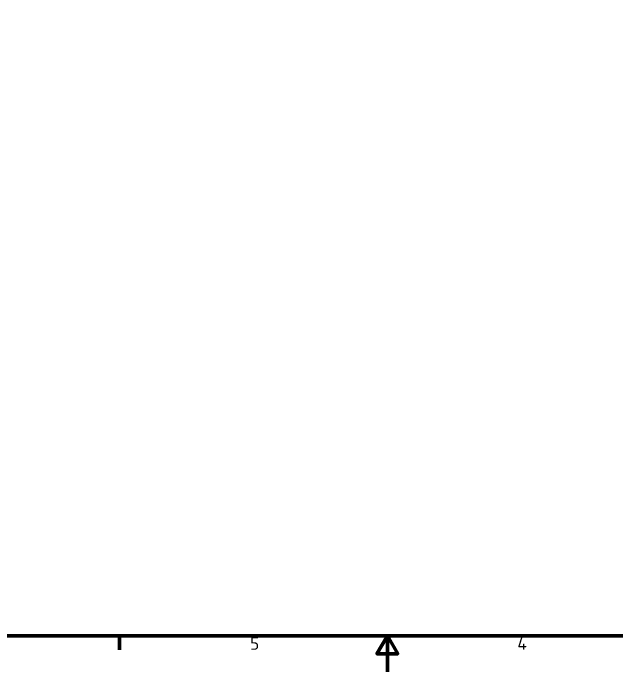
# Model space of a CAD drawing. Header units: millimetres. Extents: x 0 to 1485, y 0 to 1050.
# Drawn here: x 483.3 to 901.5, y 0 to 456.1 of the extents above; entities that cross this region are included whole.
import ezdxf

# ---------------------------------------------------------------- set-up
doc = ezdxf.new("R2010")
doc.units = ezdxf.units.MM
doc.header["$LTSCALE"] = 2.5
doc.layers.add('Rahmen (ISO)', color=7, linetype='Continuous', lineweight=70)
doc.styles.add('Notiztext (DIN)', font='isocpeur.ttf')

# ---------------------------------------------------------------- blocks, each defined once
blk = doc.blocks.new('Ränder Standardrahmen')
at = {"layer": 'Rahmen (ISO)'}
blk.add_line((222.75, 10), (222.75, 6.1), dxfattribs=at)
at = {"layer": 'Rahmen (ISO)', "flags": 128}
for points in [[(10, 10), (10, 410), (584, 410), (584, 10), (10, 10)], [(297, 0), (297, 10), (294.11, 5), (299.89, 5), (297, 10)]]:
    blk.add_lwpolyline(points, dxfattribs=at)
at = {"layer": 'Rahmen (ISO)', "char_height": 3.5, "attachment_point": 7, "style": 'Notiztext (DIN)'}
for s, insert in [('5', (258.95, 6.1)), ('4', (333.03, 6.1))]:
    blk.add_mtext(s, dxfattribs=dict(at, insert=insert))

msp = doc.modelspace()

# ---------------------------------------------------------------- block references
at = {"xscale": 2.5, "yscale": 2.5, "zscale": 2.5}
msp.add_blockref('Ränder Standardrahmen', (0, 0), dxfattribs=at)

doc.saveas('drawing.dxf')
